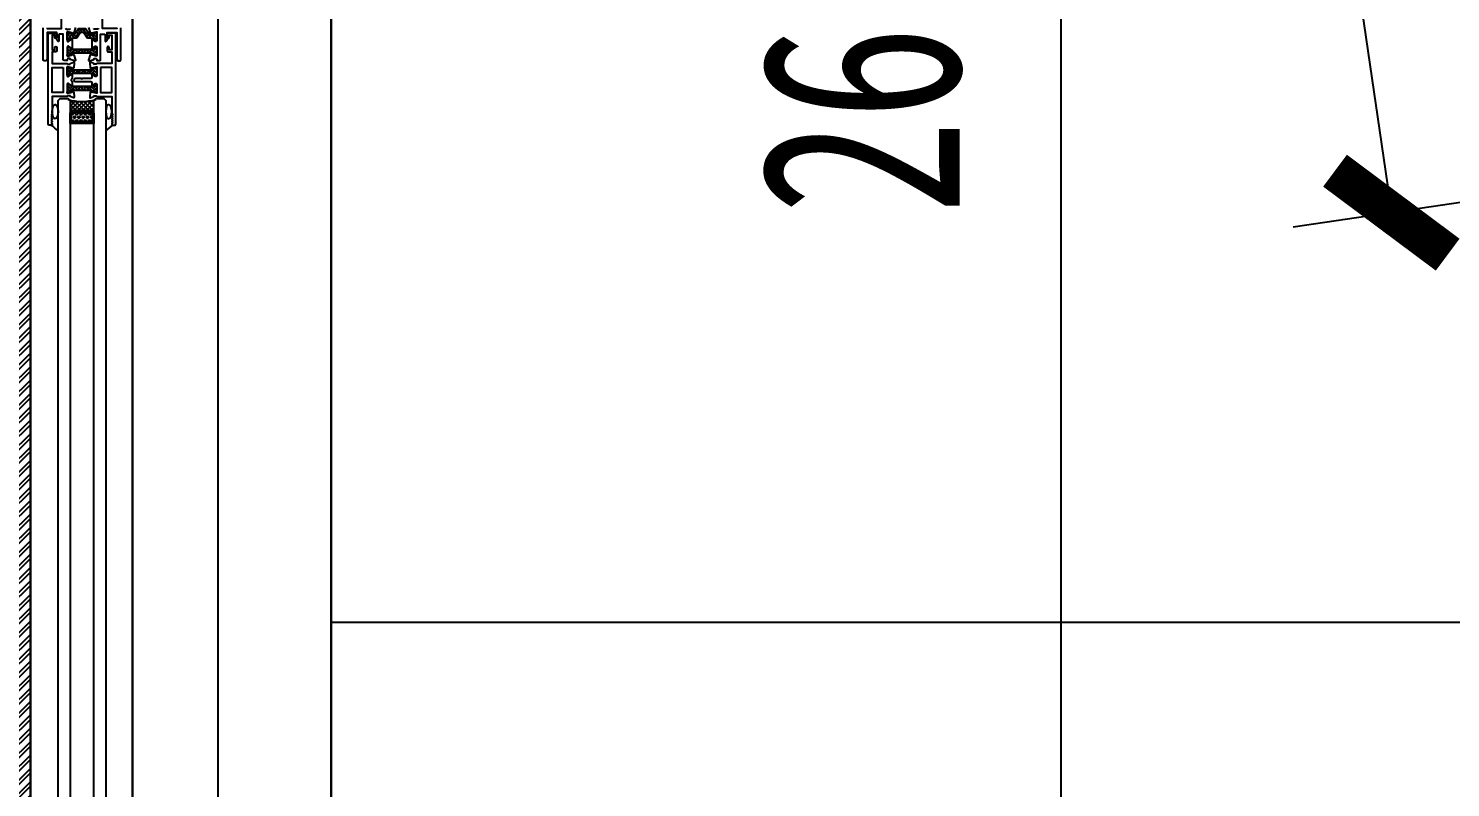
# Model space of a CAD drawing. Header units: millimetres. Extents: x -133666 to 880576, y -269375 to 86941.
# Drawn here: x -32657 to -31941, y -148300 to -147918 of the extents above; entities that cross this region are included whole.
import ezdxf

# ---------------------------------------------------------------- set-up
doc = ezdxf.new("R2010")
doc.units = ezdxf.units.MM
doc.header["$LTSCALE"] = 1000
doc.layers.get('0').update_dxf_attribs({"linetype": 'CONTINUOUS'})
doc.layers.get('Defpoints').update_dxf_attribs({"color": 6, "linetype": 'CONTINUOUS'})
for name, color, linetype in [('A-新隔墙尺寸', 5, 'CONTINUOUS'), ('C-顶面造型线', 32, 'CONTINUOUS'), ('F-地坪分割线', 251, 'CONTINUOUS'), ('F-地坪填充', 250, 'CONTINUOUS'), ('P-家具尺寸', 5, 'CONTINUOUS'), ('P-门', 2, 'CONTINUOUS'), ('W-尺寸', 5, 'CONTINUOUS')]:
    doc.layers.add(name, color=color, linetype=linetype)
doc.styles.add('DIM', font='', dxfattribs={"width": 0.7})
doc.styles.get('DIM').set_extended_font_data('SimSun')
doc.dimstyles.new('50', dxfattribs={"dimscale": 50, "dimtxt": 2, "dimasz": 1, "dimexe": 1, "dimexo": 1, "dimgap": 1, "dimtad": 1, "dimdec": 0, "dimzin": 0, "dimdsep": 46, "dimtxsty": 'DIM', "dimblk": 'ARCHTICK', "dimcen": 0, "dimclrd": 5, "dimclre": 5, "dimclrt": 35, "dimadec": 0, "dimazin": 0, "dimtfac": 0.5, "dimtdec": 0, "dimtix": 1, "dimtmove": 2, "dimatfit": 2, "dimldrblk": 'A', "dimfxl": 0, "dimtolj": 1, "dimtzin": 0, "dimlwd": -1, "dimlwe": -1, "dimarcsym": 0})

# ---------------------------------------------------------------- blocks, each defined once
blk = doc.blocks.new('_ArchTick')
at = {"color": 0, "linetype": 'ByBlock', "const_width": 0.4}
blk.add_lwpolyline([(-0.5, -0.5), (0.5, 0.5)], dxfattribs=at)
blk = doc.blocks.new('*D670')
at = {"layer": 'Defpoints', "color": 0, "transparency": 16777216}
for p in [(-30904.14388778799, -17972.78072833378), (-32504.14401722814, -150166.5962962641), (-32504.14401722814, -152366.5962962654)]:
    blk.add_point(p, dxfattribs=at)
at = {"layer": 'W-尺寸', "color": 5, "transparency": 16777216}
for p, q in [((-32504.14401722814, -152066.5962962654), (-32504.14401722814, -152416.5962962654)), ((-30904.143887788, -152066.5962962654), (-30904.143887788, -152416.5962962654)), ((-30904.143887788, -152366.5962962654), (-32504.14401722814, -152366.5962962654))]:
    blk.add_line(p, q, dxfattribs=at)
at = {"layer": 'W-尺寸', "color": 5, "transparency": 16777216, "xscale": 50, "yscale": 50, "zscale": 50, "rotation": 180}
blk.add_blockref('_ArchTick', (-32504.14401722814, -152366.5962962654), dxfattribs=at)
at = {"layer": 'W-尺寸', "color": 5, "transparency": 16777216, "xscale": 50, "yscale": 50, "zscale": 50}
blk.add_blockref('_ArchTick', (-30904.143887788, -152366.5962962654), dxfattribs=at)
at = {"layer": 'W-尺寸', "color": 35, "transparency": 16777216, "insert": (-31704.14395250807, -152266.5962962654), "char_height": 100, "attachment_point": 5, "style": 'DIM'}
blk.add_mtext('\\A1;1600', dxfattribs=at)
blk = doc.blocks.new('A')
for p, q in [((-1.435067392276324, 1.147654099946521), (-1.089590771724033, 1.437450103912852)), ((-1.089590771724033, 1.437450103912852), (0, 0)), ((-1.435067392276324, 1.147654099946521), (-0.3688396396728422, 0)), ((-0.3688396396728422, 3.637978807091713e-12), (-2.127066897330224, 0)), ((-1.435067392276324, -1.147654099946521), (-0.3688396396728422, 0)), ((-1.089590771724033, -1.437450103912852), (0, 0)), ((-1.435067392276324, -1.147654099946521), (-1.089590771724033, -1.437450103912852))]:
    blk.add_line(p, q)
for points in [[(-1.435067392276324, 1.147654099946521), (-1.089590771724033, 1.437450103912852), (-0.3688396396728422, 0), (0, 0)], [(-1.435067392276324, -1.147654099946521), (-1.089590771724033, -1.437450103912852), (-0.3688396396728422, 0), (0, 0)]]:
    blk.add_solid(points)
blk = doc.blocks.new('dfjjkkll')
at = {"layer": 'P-门'}
h = blk.add_hatch(dxfattribs=at)
h.set_pattern_fill('AR-HBONE', color=256, scale=0.01, angle=-2.544443745170813e-14, style=0)
h.set_pattern_definition([(315, (92150.47106937881, -121000.8425109215), (8.130758760106676e-16, -1.436840979371065), [3.048, -1.016]), (225, (92151.18948937883, -121001.5609309215), (8.130758760106676e-16, -1.436840979371065), [3.048, -1.016])])
edge = h.paths.add_edge_path()
edge.add_arc((87258.38883148663, -123558.059518525), 0.3000001782039616, -54.99996617345366, 6.537942555823512e-05)
edge.add_line((87258.68883166483, -123558.0595181827), (87258.68883166483, -123557.7987751827))
edge.add_arc((87257.48883187465, -123557.7987759657), 1.199999790187831, 3.738699628722016e-05, 30.00004895459109)
edge.add_line((87258.52806166484, -123557.1987751827), (87257.56696566484, -123555.5341081826))
edge.add_line((87257.56696566482, -123555.5341081827), (87257.53883166482, -123555.4853771827))
edge.add_line((87257.53883166483, -123555.4853771827), (87257.53883166483, -123555.4291081827))
edge.add_line((87257.53883166483, -123555.4291081826), (87257.53883166483, -123555.1174281826))
edge.add_arc((87257.93883166483, -123555.1174281827), 0.3999999999996362, 90, 180, ccw=False)
edge.add_line((87257.93883166483, -123554.7174281827), (87261.33883166482, -123554.7174281827))
edge.add_arc((87261.33883166482, -123555.1174281827), 0.4000000000005457, 0, 90, ccw=False)
edge.add_line((87261.73883166481, -123555.1174281827), (87261.73883166481, -123555.4291081827))
edge.add_arc((87261.52883180979, -123555.4291076416), 0.2099998550290968, -30.00019328729269, -0.00014761492110437757, ccw=False)
edge.add_line((87261.71069666481, -123555.5341081827), (87260.74960066481, -123557.1987751827))
edge.add_arc((87261.78883188803, -123557.7987743496), 1.200000223199995, 150.0000520782239, 180.0000397725659)
edge.add_line((87260.58883166482, -123557.7987751827), (87260.58883166482, -123559.0485951827))
edge.add_arc((87260.28883148663, -123559.048595525), 0.3000001782040406, -54.9999661732117, 6.537968607744915e-05, ccw=False)
edge.add_line((87260.46090466483, -123559.2943411827), (87257.72411566482, -123561.2106611827))
edge.add_arc((87257.83883170178, -123561.3744911117), 0.2000000369448907, 125.0002547704736, 180.0000203318361)
edge.add_line((87257.63883166484, -123561.3744911827), (87257.63883166484, -123562.8603651827))
edge.add_arc((87257.83883211133, -123562.8603660404), 0.2000004465199003, 179.9997542703036, 234.9996841502266)
edge.add_line((87257.72411566484, -123563.0241961826), (87260.46090466484, -123564.9405151826))
edge.add_arc((87260.28883148663, -123565.1862608403), 0.3000001782032166, -6.537959927754855e-05, 54.99996617335398, ccw=False)
edge.add_line((87260.58883166482, -123565.1862611827), (87260.58883166482, -123566.4360811827))
edge.add_arc((87261.78883188803, -123566.4360820157), 1.200000223201021, 179.999960227434, 209.9999479217732)
edge.add_line((87260.74960066483, -123567.0360811827), (87261.14297666484, -123567.7174281827))
edge.add_line((87261.14297666482, -123567.7174281827), (87261.71069666483, -123568.7007481827))
edge.add_arc((87261.52883180979, -123568.8057487237), 0.2099998550308215, 0.00014761479707203762, 30.000193287152115, ccw=False)
edge.add_line((87261.73883166481, -123568.8057481827), (87261.73883166481, -123569.1174281827))
edge.add_arc((87261.33883166482, -123569.1174281827), 0.4000000000005457, -90, -6.508571459562518e-11, ccw=False)
edge.add_line((87261.33883166482, -123569.5174281827), (87257.93883166483, -123569.5174281827))
edge.add_arc((87257.93883166483, -123569.1174281827), 0.3999999999996362, 180, 270, ccw=False)
edge.add_line((87257.53883166483, -123569.1174281827), (87257.53883166483, -123568.8057481827))
edge.add_arc((87257.74883195286, -123568.8057471077), 0.2100002880424884, 150.0003840436586, 180.0002932980567, ccw=False)
edge.add_line((87257.56696566482, -123568.7007481827), (87258.13468566482, -123567.7174281827))
edge.add_line((87258.13468566482, -123567.7174281827), (87258.52806166481, -123567.0360811827))
edge.add_arc((87257.48883187465, -123566.4360803996), 1.199999790188145, -30.00004895460989, -3.738699626177572e-05)
edge.add_line((87258.68883166483, -123566.4360811826), (87258.68883166483, -123566.1753381826))
edge.add_arc((87258.38883189621, -123566.1753386271), 0.2999997686277875, 8.488611768777684e-05, 55.00000689398)
edge.add_line((87258.56090466483, -123565.9295931827), (87255.82413566484, -123564.0137661827))
edge.add_arc((87255.93883170077, -123563.8499222517), 0.2000000359401756, 180, 235.0067396243677, ccw=False)
edge.add_line((87255.73883166481, -123563.8499222517), (87255.73883166481, -123560.3854141827))
edge.add_arc((87255.93883211134, -123560.3854133249), 0.2000004465199003, 125.0003158496987, 180.0002457295661, ccw=False)
edge.add_line((87255.82411566481, -123560.2215831827), (87258.56090466482, -123558.3052641827))
h = blk.add_hatch(dxfattribs=at)
h.set_pattern_fill('AR-HBONE', color=256, scale=0.01, angle=-90.00000000000001, style=0)
h.set_pattern_definition([(225, (87429.26803706153, -123730.5624852986), (-1.436840979371065, -7.579677773216506e-16), [3.048, -1.016]), (135, (87428.54961706151, -123731.2809052986), (-1.436840979371065, -7.579677773216506e-16), [3.048, -1.016])])
edge = h.paths.add_edge_path()
edge.add_arc((87269.16328961634, -123557.8853760256), 1.200000310506415, 149.9521503411764, 180.0000552444489, ccw=False)
edge.add_line((87268.12456030582, -123557.2845081827), (87268.56743430582, -123556.5174281827))
edge.add_line((87268.56743430582, -123556.5174281827), (87269.13532830583, -123555.5338051826))
edge.add_arc((87268.95328971145, -123555.429106664), 0.2099995943958357, 330.0948712071547, 359.9995856505889)
edge.add_line((87269.16328930584, -123555.4291081827), (87269.16328930584, -123555.1174281827))
edge.add_arc((87268.76328930583, -123555.1174281827), 0.4000000000087311, 2.084408315998432e-09, 90.0000000020844)
edge.add_line((87268.76328930582, -123554.7174281827), (87265.36328930582, -123554.7174281827))
edge.add_arc((87265.36328930582, -123555.1174281827), 0.3999999999941792, 90, 180)
edge.add_line((87264.96328930583, -123555.1174281827), (87264.96328930583, -123555.4291081827))
edge.add_arc((87265.17328933364, -123555.429108287), 0.2100000278151387, 179.9999715369119, 209.9045499544686)
edge.add_line((87264.99124930584, -123555.5338051826), (87265.55914430582, -123556.5174281827))
edge.add_line((87265.55914430582, -123556.5174281827), (87266.00201730584, -123557.2845081827))
edge.add_arc((87264.96328942812, -123557.8853776382), 1.199999877713342, 2.1749413406269014e-05, 30.04795056026569, ccw=False)
edge.add_line((87266.16328930584, -123557.8853771827), (87266.16328930584, -123562.1174281827))
edge.add_line((87266.16328930584, -123562.1174281827), (87266.16328930584, -123566.3494791827))
edge.add_arc((87264.96328967845, -123566.3494777943), 1.199999627396103, 329.9520462312563, 359.99993371232097, ccw=False)
edge.add_line((87266.00201730584, -123566.9503471827), (87265.55914430582, -123567.7174281827))
edge.add_line((87265.55914430582, -123567.7174281827), (87264.99124930584, -123568.7010501827))
edge.add_arc((87265.17328958299, -123568.8057471449), 0.2100002771645287, 150.095468213721, 180.0002831416816)
edge.add_line((87264.96328930583, -123568.8057481827), (87264.96328930583, -123569.1174281827))
edge.add_arc((87265.36328930584, -123569.1174281827), 0.4000000000087311, 179.9999999979156, 269.9999999979156)
edge.add_line((87265.36328930582, -123569.5174281827), (87268.76328930582, -123569.5174281827))
edge.add_arc((87268.76328930582, -123569.1174281827), 0.4000000000232831, 270, 360)
edge.add_line((87269.16328930584, -123569.1174281827), (87269.16328930584, -123568.8057481827))
edge.add_arc((87268.9532894621, -123568.8057487679), 0.2099998437487525, 0.0001596657958090754, 29.90511061850982)
edge.add_line((87269.13532830583, -123568.7010501827), (87268.56743430582, -123567.7174281827))
edge.add_line((87268.56743430582, -123567.7174281827), (87268.12456030582, -123566.9503471827))
edge.add_arc((87269.16328936603, -123566.3494794069), 1.200000060196913, 179.9999892930898, 210.0478528663301, ccw=False)
edge.add_line((87267.96328930583, -123566.3494791827), (87267.96328930583, -123562.1174281827))
edge.add_line((87267.96328930583, -123562.1174281827), (87267.96328930583, -123557.8853771827))
h = blk.add_hatch(dxfattribs=at)
h.set_pattern_fill('AR-HBONE', color=256, scale=0.01, angle=89.99999999999999, style=0)
h.set_pattern_definition([(315.0000000000001, (87115.19371354404, -123730.5624852986), (1.436840979371065, 1.218435758136106e-16), [3.048, -1.016]), (45.00000000000006, (87115.91213354403, -123731.2809052986), (1.436840979371065, 1.218435758136106e-16), [3.048, -1.016])])
edge = h.paths.add_edge_path()
edge.add_arc((87275.29846098916, -123557.8853760257), 1.200000310579174, 359.9999447576355, 390.047849660787)
edge.add_line((87276.33719029972, -123557.2845081826), (87275.89431629972, -123556.5174281827))
edge.add_line((87275.89431629972, -123556.5174281827), (87275.32642229974, -123555.5338051826))
edge.add_arc((87275.50846089417, -123555.429106664), 0.2099995944535482, 180.0004143454407, 209.9051287883692, ccw=False)
edge.add_line((87275.29846129972, -123555.4291081826), (87275.29846129972, -123555.1174281827))
edge.add_arc((87275.69846129972, -123555.1174281827), 0.3999999999941792, 90, 180, ccw=False)
edge.add_line((87275.69846129972, -123554.7174281827), (87279.09846129971, -123554.7174281827))
edge.add_arc((87279.09846129973, -123555.1174281827), 0.4000000000087311, 2.084391326206969e-09, 90.00000000208439, ccw=False)
edge.add_line((87279.49846129974, -123555.1174281827), (87279.49846129974, -123555.4291081826))
edge.add_arc((87279.28846127186, -123555.429108287), 0.2100000278733464, -29.9045499499926, 2.8467058427850134e-05, ccw=False)
edge.add_line((87279.47050129973, -123555.5338051826), (87278.90260629971, -123556.5174281827))
edge.add_line((87278.90260629971, -123556.5174281827), (87278.45973329972, -123557.2845081826))
edge.add_arc((87279.49846117749, -123557.8853776382), 1.199999877758417, 149.9520494401766, 179.9999782512814)
edge.add_line((87278.29846129972, -123557.8853771827), (87278.29846129972, -123562.1174281827))
edge.add_line((87278.29846129972, -123562.1174281827), (87278.29846129972, -123566.3494791827))
edge.add_arc((87279.49846092712, -123566.3494777943), 1.199999627396103, 180.000066287679, 210.0479537687437)
edge.add_line((87278.45973329972, -123566.9503471827), (87278.90260629971, -123567.7174281827))
edge.add_line((87278.90260629971, -123567.7174281827), (87279.47050129973, -123568.7010501827))
edge.add_arc((87279.28846102257, -123568.8057471449), 0.2100002771645287, -0.0002831416816775345, 29.904531786278994, ccw=False)
edge.add_line((87279.49846129974, -123568.8057481827), (87279.49846129974, -123569.1174281827))
edge.add_arc((87279.09846129971, -123569.1174281827), 0.4000000000232831, -90, 0, ccw=False)
edge.add_line((87279.09846129971, -123569.5174281827), (87275.69846129972, -123569.5174281827))
edge.add_arc((87275.69846129973, -123569.1174281827), 0.4000000000087311, 179.9999999979156, 269.9999999979156, ccw=False)
edge.add_line((87275.29846129972, -123569.1174281827), (87275.29846129972, -123568.8057481827))
edge.add_arc((87275.50846114347, -123568.8057487679), 0.2099998437487525, 150.0948893814902, 179.9998403342042, ccw=False)
edge.add_line((87275.32642229974, -123568.7010501827), (87275.89431629972, -123567.7174281827))
edge.add_line((87275.89431629972, -123567.7174281827), (87276.33719029972, -123566.9503471827))
edge.add_arc((87275.29846123952, -123566.3494794068), 1.200000060213463, 329.9521471309162, 360.000010704131)
edge.add_line((87276.49846129974, -123566.3494791827), (87276.49846129974, -123562.1174281827))
edge.add_line((87276.49846129974, -123562.1174281827), (87276.49846129974, -123557.8853771827))
h = blk.add_hatch(dxfattribs=at)
h.set_pattern_fill('AR-HBONE', color=256, scale=0.01, angle=89.99999999999999, style=0)
h.set_pattern_definition([(225.0000000000001, (87447.9784005219, -123730.5624852986), (-1.436840979371065, -9.339300479487027e-16), [3.048, -1.016]), (135, (87447.2599805219, -123731.2809052986), (-1.436840979371065, -9.339300479487027e-16), [3.048, -1.016])])
edge = h.paths.add_edge_path()
edge.add_arc((87287.8736530768, -123557.8853760256), 1.200000310564622, 149.9521503419666, 180.0000552451437, ccw=False)
edge.add_line((87286.83492376622, -123557.2845081826), (87287.27779776622, -123556.5174281827))
edge.add_line((87287.27779776622, -123556.5174281827), (87287.84569176623, -123555.5338051826))
edge.add_arc((87287.66365317178, -123555.429106664), 0.2099995944371423, 330.094871227377, 359.9995856704405)
edge.add_line((87287.87365276621, -123555.4291081826), (87287.87365276621, -123555.1174281827))
edge.add_arc((87287.47365276622, -123555.1174281827), 0.3999999999941792, 0, 90)
edge.add_line((87287.47365276622, -123554.7174281827), (87284.07365276622, -123554.7174281827))
edge.add_arc((87284.07365276622, -123555.1174281827), 0.3999999999941792, 90, 180)
edge.add_line((87283.67365276623, -123555.1174281827), (87283.67365276623, -123555.4291081826))
edge.add_arc((87283.8836527941, -123555.429108287), 0.2100000278733464, 179.9999715329417, 209.9045499499926)
edge.add_line((87283.70161276624, -123555.5338051826), (87284.26950776622, -123556.5174281827))
edge.add_line((87284.26950776622, -123556.5174281827), (87284.71238076621, -123557.2845081826))
edge.add_arc((87283.67365288845, -123557.8853776382), 1.199999877758417, 2.1748718609160278e-05, 30.04795055982339, ccw=False)
edge.add_line((87284.87365276621, -123557.8853771827), (87284.87365276621, -123562.1174281827))
edge.add_line((87284.87365276621, -123562.1174281827), (87284.87365276621, -123566.3494791827))
edge.add_arc((87283.67365313882, -123566.3494777943), 1.199999627396103, 329.9520462312563, 359.99993371232097, ccw=False)
edge.add_line((87284.71238076621, -123566.9503471827), (87284.26950776622, -123567.7174281827))
edge.add_line((87284.26950776622, -123567.7174281827), (87283.70161276624, -123568.7010501827))
edge.add_arc((87283.88365304339, -123568.8057471449), 0.2100002771645287, 150.095468213721, 180.0002831416816)
edge.add_line((87283.67365276623, -123568.8057481827), (87283.67365276623, -123569.1174281827))
edge.add_arc((87284.07365276624, -123569.1174281827), 0.4000000000087311, 179.9999999979156, 269.9999999979156)
edge.add_line((87284.07365276622, -123569.5174281827), (87287.47365276622, -123569.5174281827))
edge.add_arc((87287.4736527662, -123569.1174281827), 0.4000000000087311, 270.0000000020844, 360.0000000020844)
edge.add_line((87287.87365276621, -123569.1174281827), (87287.87365276621, -123568.8057481827))
edge.add_arc((87287.66365292248, -123568.8057487678), 0.2099998437342004, 0.0001596499146021044, 29.9051106027637)
edge.add_line((87287.84569176623, -123568.7010501827), (87287.27779776622, -123567.7174281827))
edge.add_line((87287.27779776622, -123567.7174281827), (87286.83492376622, -123566.9503471827))
edge.add_arc((87287.87365282643, -123566.3494794069), 1.200000060196913, 179.9999892930898, 210.0478528663301, ccw=False)
edge.add_line((87286.67365276623, -123566.3494791827), (87286.67365276623, -123562.1174281827))
edge.add_line((87286.67365276623, -123562.1174281827), (87286.67365276623, -123557.8853771827))
h = blk.add_hatch(dxfattribs=at)
h.set_pattern_fill('ANSI37', color=256, scale=12, style=0)
h.set_pattern_definition([(225, (87415.3739327485, -115584.1705721985), (-1.060660171779821, 1.060660171779821), []), (135, (87415.3739327485, -115584.1705721985), (1.060660171779821, 1.060660171779821), [])])
edge = h.paths.add_edge_path()
edge.add_arc((87267.39537744512, -123562.1434013703), 25.00000000017124, 346.11641486179155, 373.8894955886313, ccw=False)
edge.add_line((87291.66500908241, -123568.1421495897), (87298.29486910689, -123568.1418807507))
edge.add_line((87298.29486910689, -123568.1418807507), (87296.79480828361, -123566.6419415765))
edge.add_line((87296.79480828361, -123566.6419415765), (87296.79444333601, -123557.6419415838))
edge.add_line((87296.79444333601, -123557.6419415838), (87298.29438251017, -123556.1418807605))
edge.add_line((87298.29438251017, -123556.1418807605), (87291.6643901415, -123556.1421496049))
h = blk.add_hatch(dxfattribs=at)
h.set_pattern_fill('HEX', color=256, scale=5, style=0)
h.set_pattern_definition([(7.016709298534877e-15, (-80431.21391981636, 290363.2522480552), (0, 1.082531755), [0.625, -1.25]), (120, (-80431.21391981636, 290363.2522480552), (-0.9375000002333521, -0.5412658774999999), [0.6249999999999986, -1.249999999999997]), (59.99999999999999, (-80430.58891981636, 290363.2522480552), (-0.937500000233352, 0.5412658775000002), [0.625, -1.25])])
h.paths.add_polyline_path([(87297.5943419716, -123566.3424281827), (87297.5943419716, -123557.9424281827), (87298.5943419716, -123556.9424281827), (87302.69148650233, -123556.9424281827), (87302.69148650233, -123567.3424281827), (87298.5943419716, -123567.3424281827)])
for points in [[(87255.33605703297, -123544.5174281826), (87255.72123559518, -123544.5174281826), (87255.72123559506, -123551.8674281827), (87245.62123559491, -123551.8674281827, 0.9999999999999144)], [(87255.5212355949, -123553.8674281827, -0.414213562373095), (87256.0212355949, -123554.3674281827), (87256.0212355949, -123555.9174281826, -0.4142135623739829), (87255.72123559489, -123556.2174281827), (87255.62123559491, -123556.2174281827)], [(87255.18604859457, -123558.8058066914), (87257.89146565812, -123558.0300408319), (87258.36265695113, -123557.5588495389, 0.5773502691892907), (87258.27299940391, -123557.2242430174), (87257.8846689775, -123557.1201901933), (87257.32123559489, -123555.0174281827), (87257.32123559489, -123554.8174281827, -0.8430389971005396), (87257.90407830736, -123554.7174281827), (87261.9212355949, -123554.7174281827, -0.4142135623730953), (87262.22123559489, -123555.0174281827), (87262.22123559489, -123555.322947728), (87261.25052543543, -123556.9132262563, 0.5855240683202109), (87261.4212355949, -123557.2174281827), (87265.42123559493, -123557.2174281827, 0.5855240683202109), (87265.59194575436, -123556.9132262563), (87264.62123559491, -123555.322947728), (87264.62123559491, -123555.0174281827, -0.4142135623730951), (87264.92123559493, -123554.7174281827), (87268.93839288244, -123554.7174281827, -0.8430389971004892), (87269.5212355949, -123554.8174281827), (87269.5212355949, -123555.0174281827), (87268.9578022123, -123557.1201901933), (87268.56947178589, -123557.2242430174, 0.5773502691892907), (87268.47981423867, -123557.5588495389), (87268.95100553171, -123558.0300408319), (87271.65642259523, -123558.8058066914, 0.6128007881397686), (87272.02102158821, -123558.4148221397), (87271.22123559492, -123556.2174281827), (87271.12123559491, -123556.2174281827, -0.4142135623739829), (87270.82123559492, -123555.9174281826), (87270.82123559492, -123555.0174281831, -0.4142135623846383), (87271.12123559494, -123554.7174281831), (87271.72123559492, -123554.7174281832), (87271.72123559497, -123553.2174281832, 0.4142135623693323), (87271.22123559497, -123552.7174281831), (87258.52123559499, -123552.7174281826), (87258.52123559505, -123550.8174281826, -0.414213562366019), (87258.82123559504, -123550.5174281826), (87261.9212355951, -123550.5174281827, 0.7296291568705096), (87262.09560705323, -123549.9733081413), (87261.04560705324, -123549.2233081413, 0.6100294174963045), (87260.57123559513, -123549.4674281827), (87260.57123559513, -123549.5174281827), (87257.72123559509, -123549.5174281826), (87257.72123559518, -123544.5174281826), (87271.0212355952, -123544.5174281826, 1.000000000000028), (87271.0212355952, -123542.5174281826), (87255.33605703297, -123542.5174281826, 0.9999999999999999)], [(87255.33605703297, -123579.7174281827), (87255.72123559518, -123579.7174281827), (87255.72123559506, -123572.3674281827), (87245.62123559491, -123572.3674281827, -0.9999999999999145)], [(87255.5212355949, -123570.3674281827, 0.414213562373095), (87256.0212355949, -123569.8674281827), (87256.0212355949, -123568.3174281827, 0.4142135623739829), (87255.72123559489, -123568.0174281827), (87255.62123559491, -123568.0174281827)], [(87255.18604859457, -123565.4290496739), (87257.89146565812, -123566.2048155334), (87258.36265695113, -123566.6760068264, -0.5773502691892907), (87258.27299940391, -123567.0106133479), (87257.8846689775, -123567.1146661721), (87257.32123559489, -123569.2174281827), (87257.32123559489, -123569.4174281826, 0.8430389971005396), (87257.90407830736, -123569.5174281827), (87261.9212355949, -123569.5174281827, 0.4142135623730953), (87262.22123559489, -123569.2174281827), (87262.22123559489, -123568.9119086373), (87261.25052543543, -123567.321630109, -0.5855240683202109), (87261.4212355949, -123567.0174281827), (87265.42123559493, -123567.0174281827, -0.5855240683202109), (87265.59194575436, -123567.321630109), (87264.62123559491, -123568.9119086373), (87264.62123559491, -123569.2174281827, 0.4142135623730951), (87264.92123559493, -123569.5174281827), (87268.93839288244, -123569.5174281827, 0.8430389971004892), (87269.5212355949, -123569.4174281826), (87269.5212355949, -123569.2174281827), (87268.9578022123, -123567.1146661721), (87268.56947178589, -123567.0106133479, -0.5773502691892907), (87268.47981423867, -123566.6760068264), (87268.95100553171, -123566.2048155334), (87271.65642259523, -123565.4290496739, -0.6128007881397686), (87272.02102158821, -123565.8200342257), (87271.22123559492, -123568.0174281827), (87271.12123559491, -123568.0174281827, 0.4142135623739829), (87270.82123559492, -123568.3174281827), (87270.82123559492, -123569.2174281822, 0.4142135623846383), (87271.12123559494, -123569.5174281822), (87271.72123559492, -123569.5174281822), (87271.72123559497, -123571.0174281822, -0.4142135623693323), (87271.22123559497, -123571.5174281822), (87258.52123559499, -123571.5174281827), (87258.52123559505, -123573.4174281827, 0.414213562366019), (87258.82123559504, -123573.7174281827), (87261.9212355951, -123573.7174281826, -0.7296291568705096), (87262.09560705323, -123574.261548224), (87261.04560705324, -123575.011548224, -0.6100294174963045), (87260.57123559513, -123574.7674281826), (87260.57123559513, -123574.7174281826), (87257.72123559509, -123574.7174281827), (87257.72123559518, -123579.7174281827), (87271.0212355952, -123579.7174281827, -1.000000000000028), (87271.0212355952, -123581.7174281827), (87255.33605703297, -123581.7174281827, -0.9999999999999999)]]:
    blk.add_lwpolyline(points, format="xyb", dxfattribs=at)
for points in [[(87279.03605703298, -123557.2174281827), (87280.28605703298, -123557.2174281827, -0.414213562373095), (87280.78605703298, -123557.7174281827), (87280.78605703298, -123561.8174281827), (87281.08605703297, -123562.1174281827), (87280.78605703298, -123562.4174281826), (87280.78605703298, -123565.3674281827, 1), (87282.38605703299, -123565.3674281827), (87282.38605703299, -123557.7174281827, -0.414213562373095), (87282.88605703299, -123557.2174281827), (87284.13605703299, -123557.2174281827, 0.5855240683198035), (87284.30676719242, -123556.9132262563), (87283.33605703297, -123555.322947728), (87283.33605703297, -123555.0174281827, -0.4142135623730953), (87283.63605703299, -123554.7174281827), (87287.6532143205, -123554.7174281827, -0.8430389971009764), (87288.23605703296, -123554.8174281827), (87288.23605703296, -123555.0174281827), (87287.67262365036, -123557.1201901933), (87287.28429322394, -123557.2242430174, 0.577350269189659), (87287.19463567673, -123557.5588495389), (87287.62605913209, -123557.9902729942), (87290.20940637666, -123558.2162865921, 0.5486187866267136), (87290.51746088573, -123557.8148221397), (87289.93605703297, -123556.2174281827), (87289.83605703297, -123556.2174281827, -0.414213562373095), (87289.53605703298, -123555.9174281826), (87289.53605703298, -123555.2174281827, -0.2277350772943955), (87289.72355703298, -123554.8271158078, 0.2277350772945602), (87289.83605703297, -123554.5929283828), (87289.83605703297, -123547.1174281827), (87298.33605703297, -123547.1174281827), (87299.04193938592, -123546.7409575944, -0.5661903789690326), (87299.33605703297, -123546.9174281826, 0.6482315195110069), (87299.66939036631, -123547.0664993812), (87300.00272369965, -123546.7683569842, -0.6482315195112447), (87300.33605703297, -123546.9174281826, 0.6482315195110069), (87300.66939036631, -123547.0664993812), (87301.00272369965, -123546.7683569842, -0.6482315195112447), (87301.33605703297, -123546.9174281826, 0.6482315195110069), (87301.66939036631, -123547.0664993812), (87302.00272369965, -123546.7683569842, -0.6482315195112447), (87302.33605703297, -123546.9174281826, 0.6482315195110069), (87302.66939036631, -123547.0664993812), (87303.00272369965, -123546.7683569842, -0.6482315195104374), (87303.33605703297, -123546.9174281826, 0.4142135623724291), (87303.53605703298, -123547.1174281827), (87303.83605703297, -123547.1174281827, 0.414213562373095), (87304.33605703297, -123546.6174281827), (87304.33605703297, -123545.6174281827, 0.414213562373095), (87303.83605703297, -123545.1174281827), (87258.4603985789, -123545.1174281827, 0.414213562373095), (87257.9603985789, -123545.6174281827), (87257.9603985789, -123548.9174281826, 0.4142135623728286), (87258.4603985789, -123549.4174281826), (87260.1103985789, -123549.4174281826, 0.9999999999999999), (87260.1103985789, -123548.4174281826), (87258.9603985789, -123548.4174281826), (87258.9603985789, -123547.1174281827), (87260.6103985789, -123547.1174281827), (87260.6103985789, -123547.1174281827), (87264.8103985789, -123547.1174281827), (87264.8103985789, -123547.1174281827), (87266.4603985789, -123547.1174281827), (87266.4603985789, -123548.4174281826), (87265.3103985789, -123548.4174281826, 0.9999999999999999), (87265.3103985789, -123549.4174281826), (87266.9603985789, -123549.4174281826, 0.414213562373095), (87267.4603985789, -123548.9174281826), (87267.4603985789, -123547.1174281827), (87273.33605703297, -123547.1174281827), (87273.33605703297, -123554.5929283828, 0.2277350772890054), (87273.44855703299, -123554.8271158078, -0.2277350772893742), (87273.63605703299, -123555.2174281827), (87273.63605703299, -123555.9174281826, -0.414213562373095), (87273.33605703297, -123556.2174281827), (87273.23605703296, -123556.2174281827), (87272.65465318023, -123557.8148221397, 0.5486187866268799), (87272.96270768928, -123558.2162865921), (87275.54605493387, -123557.9902729942), (87275.9774783892, -123557.5588495389, 0.577350269189659), (87275.88782084199, -123557.2242430174), (87275.49949041558, -123557.1201901933), (87274.93605703297, -123555.0174281827), (87274.93605703297, -123554.8174281827, -0.8430389971009769), (87275.51889974544, -123554.7174281827), (87279.53605703298, -123554.7174281827, -0.4142135623730949), (87279.83605703297, -123555.0174281827), (87279.83605703297, -123555.322947728), (87278.86534687351, -123556.9132262563, 0.5855240683198035)], [(87258.56090466483, -123558.3052641827, 0.244698589148156), (87258.68883166483, -123558.0595181827), (87258.68883166483, -123557.7987751827, 0.1316525489353662), (87258.52806166484, -123557.1987751827), (87257.56696566482, -123555.5341081827), (87257.53883166483, -123555.4853771827), (87257.53883166483, -123555.4291081827), (87257.53883166483, -123555.1174281827, -0.414213562373095), (87257.93883166483, -123554.7174281827), (87261.33883166482, -123554.7174281827, -0.414213562373095), (87261.73883166481, -123555.1174281827), (87261.73883166481, -123555.4291081827, -0.1316527003246592), (87261.71069666481, -123555.5341081827), (87260.74960066483, -123557.1987751827, 0.131652442963229), (87260.58883166482, -123557.7987751827), (87260.58883166482, -123559.0485951827, -0.2446985891482607), (87260.46090466483, -123559.2943411827), (87257.72411566484, -123561.2106611827, 0.2446973590476589), (87257.63883166484, -123561.3744911827), (87257.63883166484, -123562.8603651827, 0.2446981189519255), (87257.72411566484, -123563.0241961826), (87260.46090466483, -123564.9405151827, -0.2446985891483229), (87260.58883166482, -123565.1862611827), (87260.58883166482, -123566.4360811826, 0.1316524429631941), (87260.74960066483, -123567.0360811827), (87261.14297666482, -123567.7174281827), (87261.71069666481, -123568.7007481827, -0.1316527003248655), (87261.73883166481, -123568.8057481827), (87261.73883166481, -123569.1174281827, -0.414213562373095), (87261.33883166482, -123569.5174281827), (87257.93883166483, -123569.5174281827, -0.414213562373095), (87257.53883166483, -123569.1174281827), (87257.53883166483, -123568.8057481827, -0.131652094771932), (87257.56696566482, -123568.7007481827), (87258.13468566482, -123567.7174281827), (87258.52806166484, -123567.0360811827, 0.1316525489353976), (87258.68883166483, -123566.4360811826), (87258.68883166483, -123566.1753381827, 0.2446980825473377), (87258.56090466483, -123565.9295931827), (87255.82413566482, -123564.0137661827, -0.2447296114343559), (87255.73883166481, -123563.8499222517), (87255.73883166481, -123560.3854141826, -0.2446981189520882), (87255.82411566481, -123560.2215831827)], [(87267.96328930583, -123557.8853771827, -0.1318651509074683), (87268.12456030582, -123557.2845081827), (87268.56743430582, -123556.5174281827), (87269.13532830583, -123555.5338051826, 0.1312295528989635), (87269.16328930584, -123555.4291081827), (87269.16328930584, -123555.1174281827, 0.414213562373095), (87268.76328930582, -123554.7174281827), (87265.36328930582, -123554.7174281827, 0.414213562373095), (87264.96328930583, -123555.1174281827), (87264.96328930583, -123555.4291081827, 0.131228949151852), (87264.99124930584, -123555.5338051826), (87265.55914430582, -123556.5174281827), (87266.00201730584, -123557.2845081827, -0.131865257038811), (87266.16328930584, -123557.8853771827), (87266.16328930584, -123562.1174281827), (87266.16328930584, -123566.3494791827, -0.1318650735683425), (87266.00201730584, -123566.9503471827), (87265.55914430582, -123567.7174281827), (87264.99124930584, -123568.7010501827, 0.1312299988951963), (87264.96328930583, -123568.8057481827), (87264.96328930583, -123569.1174281827, 0.414213562373095), (87265.36328930582, -123569.5174281827), (87268.76328930582, -123569.5174281827, 0.414213562373095), (87269.16328930584, -123569.1174281827), (87269.16328930584, -123568.8057481827, 0.1312306026405593), (87269.13532830583, -123568.7010501827), (87268.56743430582, -123567.7174281827), (87268.12456030582, -123566.9503471827, -0.1318649674368789), (87267.96328930583, -123566.3494791827), (87267.96328930583, -123562.1174281827)], [(87276.49846129974, -123557.8853771827, 0.1318651509074683), (87276.33719029972, -123557.2845081826), (87275.89431629972, -123556.5174281827), (87275.32642229974, -123555.5338051826, -0.1312295528989635), (87275.29846129972, -123555.4291081826), (87275.29846129972, -123555.1174281827, -0.414213562373095), (87275.69846129972, -123554.7174281827), (87279.09846129971, -123554.7174281827, -0.414213562373095), (87279.49846129974, -123555.1174281827), (87279.49846129974, -123555.4291081826, -0.131228949151852), (87279.47050129973, -123555.5338051826), (87278.90260629971, -123556.5174281827), (87278.45973329972, -123557.2845081826, 0.131865257038811), (87278.29846129972, -123557.8853771827), (87278.29846129972, -123562.1174281827), (87278.29846129972, -123566.3494791827, 0.1318650735683425), (87278.45973329972, -123566.9503471827), (87278.90260629971, -123567.7174281827), (87279.47050129973, -123568.7010501827, -0.1312299988951963), (87279.49846129974, -123568.8057481827), (87279.49846129974, -123569.1174281827, -0.414213562373095), (87279.09846129971, -123569.5174281827), (87275.69846129972, -123569.5174281827, -0.414213562373095), (87275.29846129972, -123569.1174281827), (87275.29846129972, -123568.8057481827, -0.1312306026405593), (87275.32642229974, -123568.7010501827), (87275.89431629972, -123567.7174281827), (87276.33719029972, -123566.9503471827, 0.1318649674368789), (87276.49846129974, -123566.3494791827), (87276.49846129974, -123562.1174281827)], [(87286.67365276623, -123557.8853771827, -0.1318651509074683), (87286.83492376622, -123557.2845081826), (87287.27779776622, -123556.5174281827), (87287.84569176623, -123555.5338051826, 0.1312295528989635), (87287.87365276621, -123555.4291081826), (87287.87365276621, -123555.1174281827, 0.414213562373095), (87287.47365276622, -123554.7174281827), (87284.07365276622, -123554.7174281827, 0.414213562373095), (87283.67365276623, -123555.1174281827), (87283.67365276623, -123555.4291081826, 0.131228949151852), (87283.70161276624, -123555.5338051826), (87284.26950776622, -123556.5174281827), (87284.71238076621, -123557.2845081826, -0.131865257038811), (87284.87365276621, -123557.8853771827), (87284.87365276621, -123562.1174281827), (87284.87365276621, -123566.3494791827, -0.1318650735683425), (87284.71238076621, -123566.9503471827), (87284.26950776622, -123567.7174281827), (87283.70161276624, -123568.7010501827, 0.1312299988951963), (87283.67365276623, -123568.8057481827), (87283.67365276623, -123569.1174281827, 0.414213562373095), (87284.07365276622, -123569.5174281827), (87287.47365276622, -123569.5174281827, 0.414213562373095), (87287.87365276621, -123569.1174281827), (87287.87365276621, -123568.8057481827, 0.1312306026405593), (87287.84569176623, -123568.7010501827), (87287.27779776622, -123567.7174281827), (87286.83492376622, -123566.9503471827, -0.1318649674368789), (87286.67365276623, -123566.3494791827), (87286.67365276623, -123562.1174281827)], [(87282.71047379954, -123567.0174281827), (87284.13605703299, -123567.0174281827, -0.5855240683197743), (87284.30676719242, -123567.321630109), (87283.33605703297, -123568.9119086373), (87283.33605703297, -123569.2174281827, 0.4142135623730674), (87283.63605703299, -123569.5174281827), (87287.6532143205, -123569.5174281827, 0.8430389971008863), (87288.23605703296, -123569.4174281826), (87288.23605703296, -123569.2174281827), (87287.67262365036, -123567.1146661721), (87287.28429322394, -123567.0106133479, -0.5773502691896596), (87287.19463567673, -123566.6760068264), (87287.62605913209, -123566.2445833711), (87290.20940637666, -123566.0185697732, -0.5486187866266893), (87290.51746088573, -123566.4200342257), (87289.93605703297, -123568.0174281827), (87289.83605703297, -123568.0174281827, 0.4142135623730673), (87289.53605703298, -123568.3174281827), (87289.53605703298, -123569.0174281827, 0.2277350772947652), (87289.72355703298, -123569.4077405576, -0.2277350772947621), (87289.83605703297, -123569.6419279825), (87289.83605703297, -123577.1174281827), (87298.33605703297, -123577.1174281827), (87299.04193938592, -123577.4938987709, 0.5661903789690326), (87299.33605703297, -123577.3174281827, -0.6482315195110069), (87299.66939036631, -123577.1683569842), (87300.00272369965, -123577.4664993811, 0.6482315195112447), (87300.33605703297, -123577.3174281827, -0.6482315195110069), (87300.66939036631, -123577.1683569842), (87301.00272369965, -123577.4664993811, 0.6482315195112447), (87301.33605703297, -123577.3174281827, -0.6482315195110069), (87301.66939036631, -123577.1683569842), (87302.00272369965, -123577.4664993811, 0.6482315195112447), (87302.33605703297, -123577.3174281827, -0.6482315195110069), (87302.66939036631, -123577.1683569842), (87303.00272369965, -123577.4664993811, 0.6482315195104374), (87303.33605703297, -123577.3174281827, -0.4142135623724291), (87303.53605703298, -123577.1174281827), (87303.83605703297, -123577.1174281827, -0.414213562373095), (87304.33605703297, -123577.6174281827), (87304.33605703297, -123578.6174281827, -0.414213562373095), (87303.83605703297, -123579.1174281827), (87258.4603985789, -123579.1174281827, -0.414213562373095), (87257.9603985789, -123578.6174281827), (87257.9603985789, -123575.3174281827, -0.4142135623728286), (87258.4603985789, -123574.8174281827), (87260.1103985789, -123574.8174281827, -0.9999999999999999), (87260.1103985789, -123575.8174281827), (87258.9603985789, -123575.8174281827), (87258.9603985789, -123577.1174281827), (87260.6103985789, -123577.1174281827), (87260.6103985789, -123577.1174281827), (87264.8103985789, -123577.1174281827), (87264.8103985789, -123577.1174281827), (87266.4603985789, -123577.1174281827), (87266.4603985789, -123575.8174281827), (87265.3103985789, -123575.8174281827, -0.9999999999999999), (87265.3103985789, -123574.8174281827), (87266.9603985789, -123574.8174281827, -0.414213562373095), (87267.4603985789, -123575.3174281827), (87267.4603985789, -123577.1174281827), (87273.33605703297, -123577.1174281827), (87273.33605703297, -123569.6419279825, -0.2277350772943535), (87273.44855703299, -123569.4077405576, 0.2277350772943824), (87273.63605703299, -123569.0174281827), (87273.63605703299, -123568.3174281827, 0.4142135623730673), (87273.33605703297, -123568.0174281827), (87273.23605703296, -123568.0174281827), (87272.65465318023, -123566.4200342257, -0.5486187866266893), (87272.96270768928, -123566.0185697732), (87275.54605493387, -123566.2445833711), (87275.9774783892, -123566.6760068264, -0.5773502691896596), (87275.88782084199, -123567.0106133479), (87275.49949041558, -123567.1146661721), (87274.93605703297, -123569.2174281827), (87274.93605703297, -123569.4174281826, 0.8430389971008865), (87275.51889974544, -123569.5174281827), (87279.53605703298, -123569.5174281827, 0.4142135623730674), (87279.83605703297, -123569.2174281827), (87279.83605703297, -123568.9119086373), (87278.86534687351, -123567.321630109, -0.5855240683197743), (87279.03605703298, -123567.0174281827), (87280.4616402664, -123567.0174281827, -0.2614125764230149), (87281.31519106367, -123567.4964185508), (87281.3299917938, -123567.5206660392, 0.5611738278359363), (87281.84212227217, -123567.5206660392), (87281.85692300227, -123567.4964185508, -0.2614125764230149)]]:
    blk.add_lwpolyline(points, format="xyb", close=True, dxfattribs=at)
for points in [[(87275.33605703297, -123552.7174281827), (87287.83605703297, -123552.7174281827), (87287.83605703297, -123547.1174281827), (87275.33605703297, -123547.1174281827)], [(87296.79434197156, -123566.6424281827), (87296.79434197156, -123557.6424281827), (87298.29434197156, -123556.1424281827), (87303.49148650237, -123556.1424281827), (87303.49148650237, -123568.1424281827), (87298.29434197156, -123568.1424281827)], [(87297.5943419716, -123566.3424281827), (87297.5943419716, -123557.9424281827), (87298.5943419716, -123556.9424281827), (87302.69148650233, -123556.9424281827), (87302.69148650233, -123567.3424281827), (87298.5943419716, -123567.3424281827)], [(87275.33605703297, -123571.5174281827), (87287.83605703297, -123571.5174281827), (87287.83605703297, -123577.1174281827), (87275.33605703297, -123577.1174281827)]]:
    blk.add_lwpolyline(points, close=True, dxfattribs=at)
for points in [[(87851.79905403366, -123556.1425073461), (87291.94900911681, -123556.1424112754), (87290.9490086513, -123555.1424196206), (87290.9490086513, -123551.1424196206), (87291.94900911681, -123550.1424279659), (87851.79905403366, -123550.1425229131)], [(87851.79905403366, -123574.1424906557), (87291.94900911681, -123574.1423945851), (87290.9490086513, -123573.1424029303), (87290.9490086513, -123569.1424029303), (87291.94900911681, -123568.1424112754), (87851.79905403366, -123568.1425062227)]]:
    blk.add_lwpolyline(points, dxfattribs=at)
for centre, radius, start, end in [((87314.29939379223, -123541.3280312591), 11.19439712943141, 208.3422253577401, 231.9426228295908), ((87267.39537744512, -123562.1434013704), 25.0000000001766, 343.7421185925726, 16.26252803641289), ((87314.29939379223, -123582.9568251062), 11.19439712943141, 128.0573771704091, 151.6577746422599)]:
    blk.add_arc(centre, radius, start, end, dxfattribs=at)
at = {"layer": 'P-门', "extrusion": (0, 0, -0.9999999999999999)}
blk.add_ellipse((87297.48587369484, -123548.6424270037), major_axis=(-3.602635858478607, 6.534860459972192e-07), ratio=0.4163622589237408, start_param=3.141592653577966, end_param=9.424777960757552, dxfattribs=at)
at = {"layer": 'P-门'}
blk.add_ellipse((87297.48587369484, -123575.6424293617), major_axis=(3.602635858484396, 6.534669561979883e-07), ratio=0.4163622589230718, dxfattribs=at)
blk = doc.blocks.new('*D633')
at = {"layer": 'Defpoints', "color": 0, "ltscale": 0.15, "transparency": 16777216}
for p in [(-31801.10705029257, -147308.9400059461), (-31704.21000581855, -147971.8962358531), (-31970.5225687637, -148010.8202237299)]:
    blk.add_point(p, dxfattribs=at)
at = {"layer": 'P-家具尺寸', "color": 5, "ltscale": 0.15, "transparency": 16777216}
for p, q in [((-31918.99657669142, -147326.170625657), (-32116.89395875315, -147355.0951165447)), ((-32067.41961323772, -147347.8639938228), (-31970.5225687637, -148010.8202237299)), ((-31822.0995322174, -147989.126855564), (-32019.99691427913, -148018.0513464518))]:
    blk.add_line(p, q, dxfattribs=at)
at = {"layer": 'P-家具尺寸', "color": 5, "ltscale": 0.15, "transparency": 16777216, "xscale": 50, "yscale": 50, "zscale": 50}
for p, rotation in [((-32067.41961323772, -147347.8639938228), 98.3154169785565), ((-31970.5225687637, -148010.8202237299), 278.3154169785565)]:
    blk.add_blockref('_ArchTick', p, dxfattribs=dict(at, rotation=rotation))
at = {"layer": 'P-家具尺寸', "color": 35, "ltscale": 0.15, "transparency": 16777216, "insert": (-31920.02239996985, -147664.8798633324), "char_height": 100, "attachment_point": 5, "rotation": 278.3154169785565, "style": 'DIM'}
blk.add_mtext('\\A1;670', dxfattribs=at)
blk = doc.blocks.new('*D643')
at = {"layer": 'A-新隔墙尺寸', "color": 5, "ltscale": 0.15, "transparency": 16777216}
for p, q in [((-32286.96447845275, -146616.8462982598), (-32086.96447845275, -146616.8462982598)), ((-32136.96447845275, -146616.8462982598), (-32136.96447845275, -149216.3465241831)), ((-32286.96447845275, -149216.3465241831), (-32086.96447845275, -149216.3465241831))]:
    blk.add_line(p, q, dxfattribs=at)
at = {"layer": 'Defpoints', "color": 0, "ltscale": 0.15, "transparency": 16777216}
for p in [(-32444.0608421926, -146616.8462982598), (-32444.06084234876, -149216.3465241831), (-32136.96447845275, -149216.3465241831)]:
    blk.add_point(p, dxfattribs=at)
at = {"layer": 'A-新隔墙尺寸', "color": 5, "ltscale": 0.15, "transparency": 16777216, "xscale": 50, "yscale": 50, "zscale": 50}
for p, rotation in [((-32136.96447845275, -146616.8462982598), 90), ((-32136.96447845275, -149216.3465241831), 270)]:
    blk.add_blockref('_ArchTick', p, dxfattribs=dict(at, rotation=rotation))
at = {"layer": 'A-新隔墙尺寸', "color": 35, "ltscale": 0.15, "transparency": 16777216, "insert": (-32236.96447845272, -147916.5964112215), "char_height": 100, "attachment_point": 5, "rotation": 90, "style": 'DIM'}
blk.add_mtext('\\A1;2600', dxfattribs=at)

msp = doc.modelspace()

# ---------------------------------------------------------------- hatches: boundary and pattern name
at = {"layer": 'F-地坪填充', "ltscale": 0.15}
h = msp.add_hatch(dxfattribs=at)
h.set_pattern_fill('ANSI32', color=256, style=0)
h.set_pattern_definition([(45, (-32665.594017385, -149216.3463052089), (-3.367596045400933, 3.367596045400933), []), (45, (-32663.348952385, -149216.3463052089), (-3.367596045400933, 3.367596045400933), [])])
h.paths.add_polyline_path([(-32665.594017385, -149216.3463052089), (-32655.59401738497, -149216.3463052089), (-32655.59401738497, -146621.7348978162), (-32665.594017385, -146621.7348978162)])

# ---------------------------------------------------------------- linework, layer by layer
at = {"layer": 'C-顶面造型线', "color": 8}
for p, q in [((-32655.59401738497, -146615.8462962628), (-32655.59401738497, -149217.3462962628)), ((-32561.19401738494, -146615.8462962628), (-32561.19401738494, -149217.3462962628))]:
    msp.add_line(p, q, dxfattribs=at)
at = {"layer": 'C-顶面造型线'}
msp.add_line((-32504.14401738059, -146616.5962124349), (-32504.14401738059, -149216.5962121753), dxfattribs=at)
at = {"layer": 'F-地坪分割线'}
msp.add_line((-32504.1440173795, -149216.5962962628), (-32504.14401746297, -146616.5962965219), dxfattribs=at)
msp.add_lwpolyline([(-32504.14401746295, -146616.8462982598), (-32561.19401738494, -146616.8462982598), (-32561.19401738494, -147296.8598159963), (-32604.14401738496, -147296.8598159963), (-32604.14401738496, -148536.3385071947), (-32561.19736464665, -148536.3385071947), (-32561.19736464665, -149216.3312250936), (-32504.1440173795, -149216.5962962628), (-32504.1440173795, -146616.8462982598), (-32504.14401746077, -146685.3846927203)], dxfattribs=at)
at = {"layer": 'F-地坪填充', "color": 35, "ltscale": 0.15}
for p, q in [((-32604.14401738498, -149231.8462962628), (-32604.14401738496, -146604.3575333882)), ((-32655.594017385, -149217.3462962628), (-32655.59401738497, -146615.8462962628))]:
    msp.add_line(p, q, dxfattribs=at)
at = {"layer": 'F-地坪填充', "ltscale": 0.15}
msp.add_line((-32504.14401738018, -148216.7212972612), (-30904.14401690515, -148216.7212970807), dxfattribs=at)

# ---------------------------------------------------------------- block references
at = {"layer": 'P-门', "rotation": 270}
msp.add_blockref('dfjjkkll', (90932.47341079835, -60662.51023922983), dxfattribs=at)

# ---------------------------------------------------------------- dimensions: what is measured, and where the dimension line sits
at = {"layer": 'A-新隔墙尺寸', "color": 0, "ltscale": 0.15}
dim = msp.add_linear_dim(base=(-32136.96447845275, -149216.3465241831), p1=(-32444.0608421926, -146616.8462982598), p2=(-32444.06084234876, -149216.3465241831), angle=90, dimstyle='50', override={"dimfxl": 3}, dxfattribs=at)
dim.commit()
dim.dimension.update_dxf_attribs({"geometry": '*D643', "text_midpoint": (-32236.96447845272, -147916.5964112215)})
at = {"layer": 'P-家具尺寸', "color": 0, "ltscale": 0.15}
dim = msp.add_aligned_dim(p1=(-31801.10705029257, -147308.9400059461), p2=(-31704.21000581855, -147971.8962358532), distance=-269.14207774824183, dimstyle='50', override={"dimfxl": 3}, dxfattribs=at)
dim.commit()
dim.dimension.update_dxf_attribs({"geometry": '*D633', "text_midpoint": (-31920.02239996985, -147664.8798633324)})
at = {"layer": 'W-尺寸'}
dim = msp.add_linear_dim(base=(-32504.14401722814, -152366.5962962654), p1=(-30904.14388778799, -17972.78072833378), p2=(-32504.14401722814, -150166.5962962641), angle=180, dimstyle='50', dxfattribs=at)
dim.commit()
dim.dimension.update_dxf_attribs({"geometry": '*D670', "text_midpoint": (-31704.14395250807, -152266.5962962654)})

doc.saveas('drawing.dxf')
